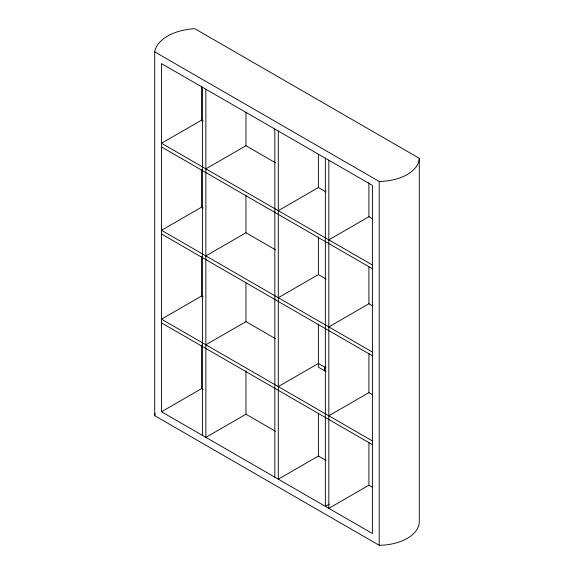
<?xml version="1.0" encoding="UTF-8"?>
<svg xmlns="http://www.w3.org/2000/svg" width="574" height="574" viewBox="0 0 574 574"><rect width="100%" height="100%" fill="white"/><g stroke="black" fill="none" stroke-linecap="round" stroke-linejoin="round"><path stroke-width="0.86" d="M203.139 121.006L201.596 120.117L161.509 143.263L372.404 265.016M205.872 168.871L245.959 145.731L275.563 162.822M203.139 208.046L201.596 207.157L161.509 230.303L372.404 352.063M278.297 210.687L318.383 187.54L326.089 191.989M205.872 255.918L245.959 232.771L275.398 249.769M203.139 296.923L201.596 296.033L161.509 319.18L372.404 440.94M328.823 239.86L368.91 216.714L372.734 218.916M278.297 297.727L318.383 274.587L326.097 279.036M205.872 344.795L245.959 321.648L275.563 338.739M161.509 411.759L372.404 533.519L372.404 185.38L161.509 63.628L161.509 411.759L201.596 388.62L203.139 389.509M328.823 326.9L368.91 303.754L372.734 305.964M278.297 386.603L318.383 363.464L326.089 367.912M275.398 431.225L245.959 414.227L205.872 437.374L205.872 89.235M328.823 415.777L368.91 392.63L372.734 394.84M326.097 460.499L318.383 456.043L278.297 479.19L278.297 131.051M329.203 504.13L325.35 506.354L325.35 158.216M372.734 487.419L368.91 485.217L328.823 508.356L328.823 160.225M419.293 158.309L194.794 28.7A44.471 25.679 0 0 0 154.707 51.847L154.707 415.691L379.206 545.3A41.106 23.728 0 0 0 419.293 522.153L419.293 158.309A41.106 23.728 0 0 1 379.206 181.456L154.707 51.847M161.509 146.966L372.404 268.725M161.509 234.005L372.404 355.765M326.089 371.615L318.383 367.166L318.383 324.016M161.509 322.882L372.404 444.642M379.206 181.456L379.206 545.3M368.91 182.711L368.91 216.714M368.91 267.01L368.91 303.754M368.91 353.182L368.91 392.63M368.91 442.554L368.91 485.217M324.547 367.023L324.547 370.725M318.383 154.435L318.383 187.54M318.383 236.947L318.383 274.587M318.383 413.38L318.383 456.043M274.824 129.05L274.824 477.181M245.959 112.619L245.959 145.731M245.959 195.131L245.959 232.771M245.959 283.097L245.959 321.648M245.959 370.682L245.959 414.227M202.4 87.234L202.4 435.372M201.596 86.114L201.596 120.117M201.596 169.524L201.596 207.157M201.596 256.585L201.596 296.033M201.596 345.067L201.596 388.62M154.707 415.691A44.471 25.679 0 0 1 155.231 413.488"/></g></svg>
